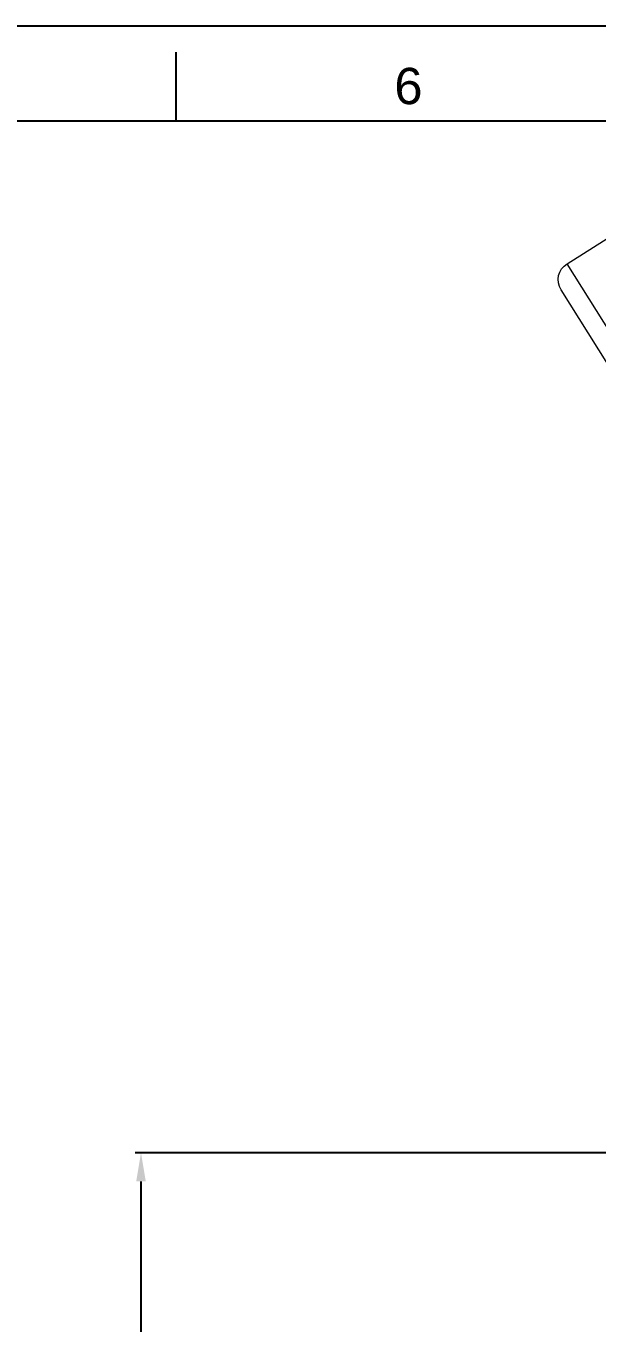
# Model space of a CAD drawing. Header units: millimetres. Extents: x 24958 to 25799, y 1150 to 1745.
# Drawn here: x 25446.8 to 25566.8, y 1472.5 to 1745.1 of the extents above; entities that cross this region are included whole.
import ezdxf

# ---------------------------------------------------------------- set-up
doc = ezdxf.new("R2010")
doc.units = ezdxf.units.MM
doc.layers.add('DIM', color=3, linetype='Continuous')
doc.layers.add('FORM', color=7, linetype='Continuous')
doc.styles.get("Standard").update_dxf_attribs({"font": 'arial.ttf'})
doc.dimstyles.new('ISO-25', dxfattribs={"dimtxt": 7, "dimasz": 5, "dimexe": 1.252, "dimexo": 0.625, "dimgap": 1, "dimtad": 1, "dimtih": 1, "dimtoh": 1, "dimdec": 1, "dimdsep": 46, "dimtxsty": 'Standard', "dimcen": 0, "dimclrd": 3, "dimclre": 3, "dimclrt": 4, "dimadec": 0, "dimazin": 0, "dimtfac": 1, "dimtdec": 1, "dimtmove": 0, "dimatfit": 3, "dimfxl": 1, "dimarcsym": 0})

# ---------------------------------------------------------------- blocks, each defined once
blk = doc.blocks.new('*D67')
at = {"layer": 'Defpoints', "color": 0, "transparency": 16777216}
for p in [(25647.68, 1508.3), (25471, 1216.19), (25647.68, 1216.19)]:
    blk.add_point(p, dxfattribs=at)
at = {"layer": 'DIM', "color": 3, "lineweight": -2, "transparency": 16777216}
for p, q in [((25647.05, 1508.3), (25469.75, 1508.3)), ((25471, 1502.3), (25471, 1367.68)), ((25471, 1222.19), (25471, 1356.81)), ((25647.05, 1216.19), (25469.75, 1216.19))]:
    blk.add_line(p, q, dxfattribs=at)
at = {"layer": 'DIM', "color": 3, "transparency": 16777216}
for points in [[(25470, 1502.3), (25472, 1502.3), (25471, 1508.3)], [(25470, 1222.19), (25472, 1222.19), (25471, 1216.19)]]:
    blk.add_solid(points, dxfattribs=at)
at = {"layer": 'DIM', "color": 4, "transparency": 16777216, "insert": (25471, 1362.25), "char_height": 6, "attachment_point": 5}
blk.add_mtext('(1600)', dxfattribs=at)

msp = doc.modelspace()

# ---------------------------------------------------------------- linework, layer by layer
at = {"linetype": 'Continuous', "lineweight": 18, "extrusion": (0, 1, 0)}
for p, q in [((25560.51, 1695.1), (25569.49, 1700.74)), ((25595.78, 1631.4), (25559.25, 1689.59))]:
    msp.add_line(p, q, dxfattribs=at)
at = {"linetype": 'Continuous', "lineweight": 13, "extrusion": (0, 1, 0)}
msp.add_line((25601.29, 1630.14), (25560.51, 1695.1), dxfattribs=at)
at = {"linetype": 'Continuous', "lineweight": 18, "extrusion": (0, 0, -1)}
msp.add_arc((-25562.64, 1691.71), 4, 327.88, 57.88, dxfattribs=at)
at = {"layer": 'FORM', "color": 7, "linetype": 'Continuous'}
for p, q in [((24957.77, 1745.06), (25798.77, 1745.06)), ((25478.39, 1725.03), (25478.39, 1739.58)), ((25778.75, 1725.03), (24977.8, 1725.03))]:
    msp.add_line(p, q, dxfattribs=at)

# ---------------------------------------------------------------- texts
at = {"layer": 'FORM', "color": 7, "linetype": 'Continuous', "insert": (25527.19, 1732.38), "char_height": 7.63, "attachment_point": 5}
msp.add_mtext_dynamic_manual_height_columns('6', width=50.0595, gutter_width=12.51, heights=[0], dxfattribs=at)

# ---------------------------------------------------------------- dimensions: what is measured, and where the dimension line sits
at = {"layer": 'DIM', "color": 3}
dim = msp.add_linear_dim(base=(25471, 1216.19), p1=(25647.68, 1508.3), p2=(25647.68, 1216.19), angle=90, text='(1600)', dimstyle='ISO-25', override={"dimtxt": 6, "dimasz": 6, "dimgap": 1.5, "dimtad": 0}, dxfattribs=at)
dim.commit()
dim.dimension.update_dxf_attribs({"geometry": '*D67', "text_midpoint": (25471, 1362.25)})

doc.saveas('drawing.dxf')
